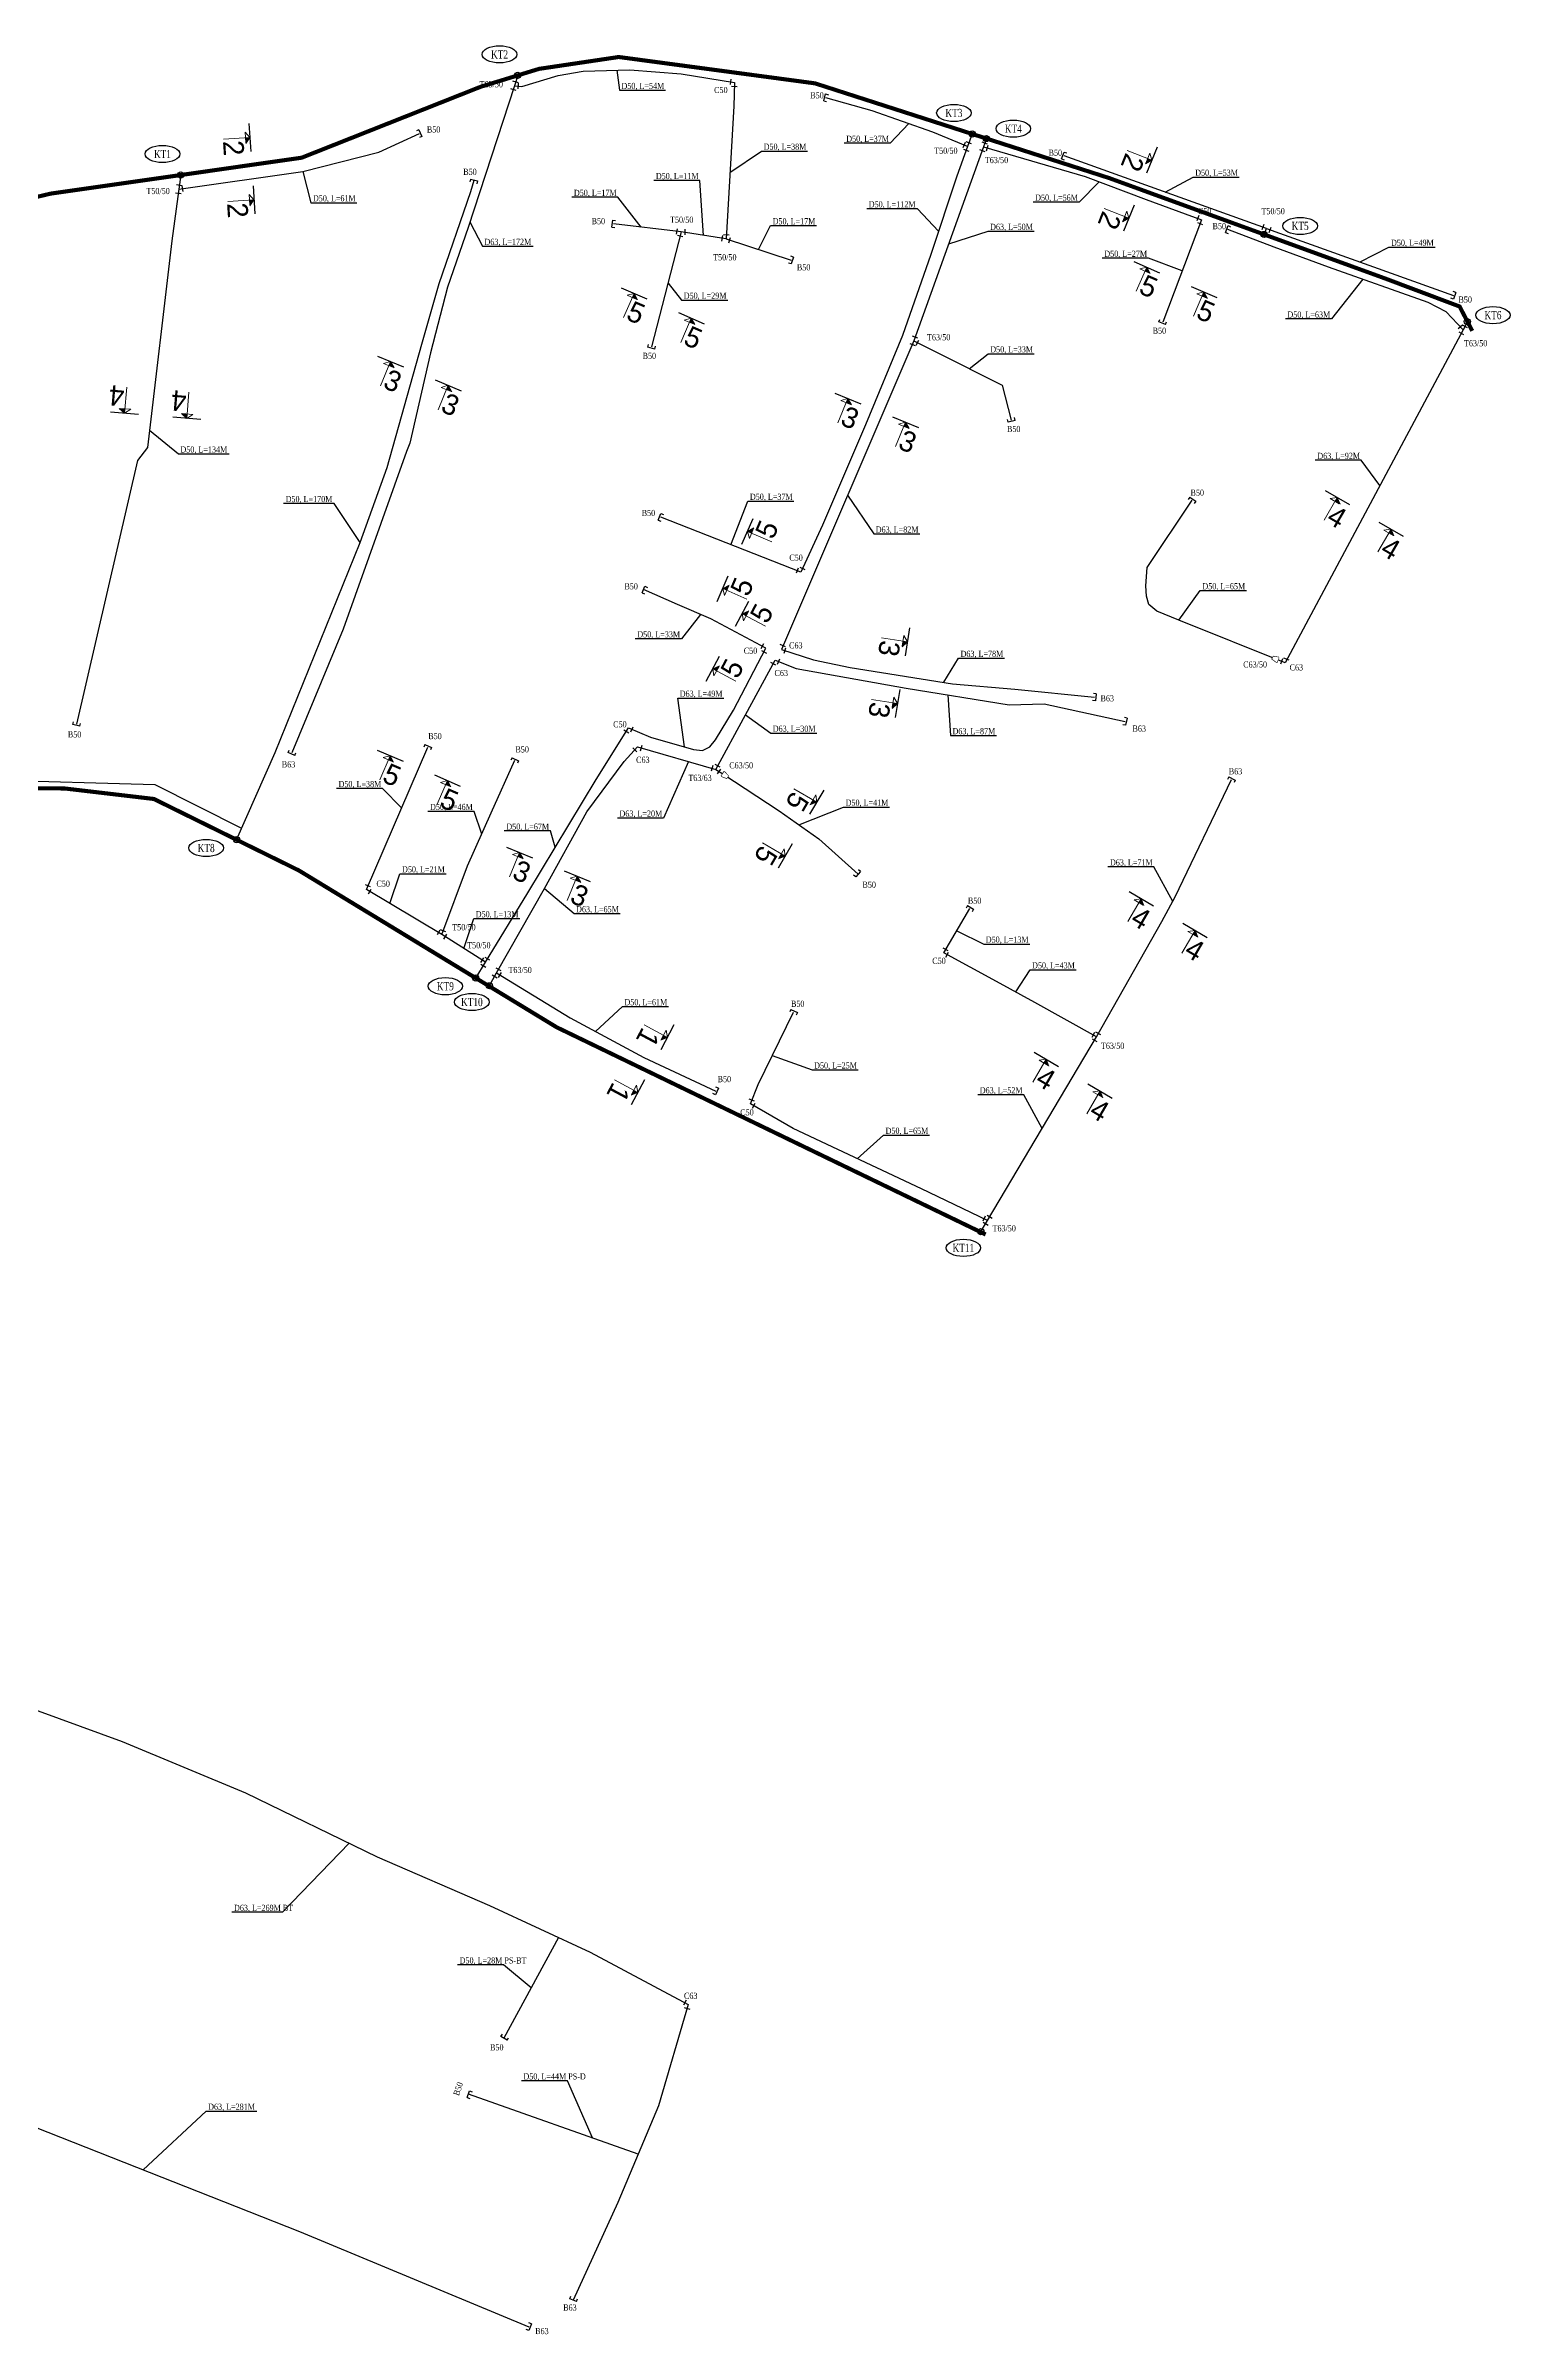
# Model space of a CAD drawing. Extents: x 549410 to 552487, y 2341005 to 2344743.
# Drawn here: x 551109 to 551467, y 2343921 to 2344480 of the extents above; entities that cross this region are included whole.
import ezdxf
from ezdxf.enums import TextEntityAlignment as Align

# ---------------------------------------------------------------- set-up
doc = ezdxf.new("R2010")
doc.units = 0
doc.header["$MEASUREMENT"] = 0
doc.set_wipeout_variables(frame=1)
doc.linetypes.add('DASHED', pattern=[0.75, 0.5, -0.25])
for name, color, linetype in [('110', 5, 'DASHED'), ('50', 2, 'Continuous'), ('63', 1, 'Continuous'), ('90', 5, 'DASHED'), ('ten dai khoi thuy', 210, 'Continuous'), ('Text D-L', 7, 'Continuous'), ('Text phu kien', 2, 'Continuous')]:
    doc.layers.add(name, color=color, linetype=linetype)
doc.layers.add('MC', color=7, linetype='Continuous', lineweight=13)
doc.styles.add('HH', font='VHHELS.TTF')
doc.styles.add('Text', font='vntimeh.shx', dxfattribs={"width": 0.75, "bigfont": 'vn.shx'})
doc.styles.add('TextNode', font='vntimeh1.shx', dxfattribs={"width": 0.7, "bigfont": 'vn.shx'})

# ---------------------------------------------------------------- blocks, each defined once
blk = doc.blocks.new('bit')
at = {"color": 3, "linetype": 'Continuous'}
for points in [[(-0.3, -0.88), (-0.3, 0.88)], [(-0.3, 0.88), (0.39, 0.88)], [(-0.3, -0.88), (0.39, -0.88)]]:
    blk.add_lwpolyline(points, dxfattribs=at)
blk = doc.blocks.new('pt')
at = {"color": 3, "linetype": 'Continuous'}
blk.add_line((0.96, -0.69), (0.96, 0.69), dxfattribs=at)
blk = doc.blocks.new('con')
at = {"color": 3, "linetype": 'Continuous'}
for points in [[(0, 0.67), (0, -0.67)], [(0, 0.67), (1.39, 0.34)], [(1.39, 0.34), (1.39, -0.34)], [(0, -0.67), (1.39, -0.34)]]:
    blk.add_lwpolyline(points, dxfattribs=at)
at = {"linetype": 'Continuous'}
blk.add_wipeout([(0, 0.67), (0, -0.67), (1.39, -0.34), (1.39, 0.34)], dxfattribs=at)
blk = doc.blocks.new('Daudai')
at = {"layer": 'ten dai khoi thuy', "color": 3}
blk.add_circle((0, 0), 0.75, dxfattribs=at)
blk = doc.blocks.new('Mc1-1')
at = {"layer": 'MC'}
for points in [[(-7.04, -0.89), (-8.44, 0.21), (-8.43, -0.89)], [(8.21, -0.89), (6.81, 0.21), (6.81, -0.89)]]:
    blk.add_hatch(color=256, dxfattribs=at).paths.add_polyline_path(points)
at = {"layer": '63'}
for points in [[(-11.87, 0.21), (-5, 0.21)], [(3.37, 0.21), (10.24, 0.21)]]:
    blk.add_lwpolyline(points, dxfattribs=at)
at = {"layer": 'MC'}
for p, q in [((-8.44, 0.21), (-9.83, -0.9)), ((-8.44, 0.21), (-8.42, -6.23)), ((-8.44, 0.21), (-7.04, -0.89)), ((6.81, 0.21), (5.41, -0.9)), ((6.81, 0.21), (6.82, -6.23)), ((6.81, 0.21), (8.21, -0.89)), ((-9.83, -0.9), (-7.23, -0.89)), ((5.41, -0.9), (8.01, -0.89))]:
    blk.add_line(p, q, dxfattribs=at)
at = {"style": 'HH'}
for p in [(-7.97, -6.42), (7.27, -6.42)]:
    blk.add_text('1', height=5, rotation=0.112, dxfattribs=at).set_placement(p)
blk = doc.blocks.new('Mc2-2')
at = {"layer": 'MC'}
for points in [[(-7.04, -0.86), (-8.44, 0.24), (-8.43, -0.86)], [(8.21, -0.86), (6.81, 0.24), (6.81, -0.86)]]:
    blk.add_hatch(color=256, dxfattribs=at).paths.add_polyline_path(points)
at = {"layer": '63'}
for points in [[(-11.87, 0.24), (-5, 0.24)], [(3.37, 0.24), (10.24, 0.24)]]:
    blk.add_lwpolyline(points, dxfattribs=at)
at = {"layer": 'MC'}
for p, q in [((-8.44, 0.24), (-9.83, -0.86)), ((-8.44, 0.24), (-8.42, -6.2)), ((-8.44, 0.24), (-7.04, -0.86)), ((6.81, 0.24), (5.41, -0.86)), ((6.81, 0.24), (6.82, -6.2)), ((6.81, 0.24), (8.21, -0.86)), ((-9.83, -0.86), (-7.23, -0.86)), ((5.41, -0.86), (8.01, -0.86))]:
    blk.add_line(p, q, dxfattribs=at)
at = {"style": 'HH'}
for p in [(-7.97, -6.39), (7.27, -6.39)]:
    blk.add_text('2', height=5, rotation=0.112, dxfattribs=at).set_placement(p)
blk = doc.blocks.new('Mc3-3')
at = {"layer": 'MC'}
for points in [[(-6.69, -0.88), (-8.09, 0.22), (-8.09, -0.88)], [(8.55, -0.88), (7.15, 0.22), (7.15, -0.88)]]:
    blk.add_hatch(color=256, dxfattribs=at).paths.add_polyline_path(points)
at = {"layer": '63'}
for points in [[(-11.53, 0.22), (-4.66, 0.22)], [(3.72, 0.22), (10.59, 0.22)]]:
    blk.add_lwpolyline(points, dxfattribs=at)
at = {"layer": 'MC'}
for p, q in [((-8.09, 0.22), (-9.49, -0.89)), ((-8.09, 0.22), (-8.08, -6.22)), ((-8.09, 0.22), (-6.69, -0.88)), ((7.15, 0.22), (5.76, -0.89)), ((7.15, 0.22), (7.17, -6.22)), ((7.15, 0.22), (8.55, -0.88)), ((-9.49, -0.89), (-6.88, -0.88)), ((5.76, -0.89), (8.36, -0.88))]:
    blk.add_line(p, q, dxfattribs=at)
at = {"style": 'HH'}
for p in [(-7.62, -6.41), (7.62, -6.41)]:
    blk.add_text('3', height=5, rotation=0.112, dxfattribs=at).set_placement(p)
blk = doc.blocks.new('Mc4-4')
at = {"layer": 'MC'}
for points in [[(-6.73, -0.75), (-8.13, 0.34), (-8.12, -0.76)], [(8.52, -0.75), (7.12, 0.34), (7.12, -0.76)]]:
    blk.add_hatch(color=256, dxfattribs=at).paths.add_polyline_path(points)
at = {"layer": '63'}
for points in [[(-11.56, 0.34), (-4.69, 0.34)], [(3.68, 0.34), (10.55, 0.34)]]:
    blk.add_lwpolyline(points, dxfattribs=at)
at = {"layer": 'MC'}
for p, q in [((-8.13, 0.34), (-9.52, -0.76)), ((-8.13, 0.34), (-8.11, -6.1)), ((-8.13, 0.34), (-6.73, -0.75)), ((7.12, 0.34), (5.72, -0.76)), ((7.12, 0.34), (7.13, -6.1)), ((7.12, 0.34), (8.52, -0.75)), ((-9.52, -0.76), (-6.92, -0.75)), ((5.72, -0.76), (8.32, -0.75))]:
    blk.add_line(p, q, dxfattribs=at)
at = {"style": 'HH'}
for p in [(-7.66, -6.28), (7.58, -6.28)]:
    blk.add_text('4', height=5, rotation=0.112, dxfattribs=at).set_placement(p)
blk = doc.blocks.new('Mc5-5')
at = {"layer": 'MC'}
for points in [[(-6.77, -0.84), (-8.17, 0.25), (-8.17, -0.85)], [(8.47, -0.84), (7.07, 0.25), (7.07, -0.85)]]:
    blk.add_hatch(color=256, dxfattribs=at).paths.add_polyline_path(points)
at = {"layer": '63'}
for points in [[(-11.61, 0.25), (-4.74, 0.25)], [(3.64, 0.25), (10.51, 0.25)]]:
    blk.add_lwpolyline(points, dxfattribs=at)
at = {"layer": 'MC'}
for p, q in [((-8.17, 0.25), (-9.57, -0.85)), ((-8.17, 0.25), (-8.16, -6.19)), ((-8.17, 0.25), (-6.77, -0.84)), ((7.07, 0.25), (5.68, -0.85)), ((7.07, 0.25), (7.08, -6.19)), ((7.07, 0.25), (8.47, -0.84)), ((-9.57, -0.85), (-6.96, -0.84)), ((5.68, -0.85), (8.28, -0.84))]:
    blk.add_line(p, q, dxfattribs=at)
at = {"style": 'HH'}
for p in [(-7.71, -6.37), (7.54, -6.37)]:
    blk.add_text('5', height=5, rotation=0.112, dxfattribs=at).set_placement(p)

msp = doc.modelspace()

# ---------------------------------------------------------------- linework, layer by layer
at = {"layer": '110', "ltscale": 10, "const_width": 1}
msp.add_lwpolyline([(551043.68, 2344428.28), (551110.26, 2344444.21), (551171.63, 2344452.99), (551215.34, 2344470.31), (551229.61, 2344474.69), (551249.09, 2344477.59), (551297.05, 2344471.15), (551368.89, 2344448.02), (551436.34, 2344423.48), (551454.5, 2344416.65), (551457.58, 2344410.71)], dxfattribs=at)
at = {"layer": '50', "ltscale": 10}
for points in [[(551223.61, 2344470.58), (551225.38, 2344470.42), (551234.31, 2344473.09), (551240.36, 2344474.1), (551251.77, 2344474.49), (551264.32, 2344473.44), (551277.35, 2344471.38)], [(551277.35, 2344471.38), (551277.21, 2344465.61), (551275.3, 2344433.18)], [(551334.32, 2344455.71), (551325.81, 2344459.25), (551311.01, 2344464.48), (551299.68, 2344467.64)], [(551141.61, 2344445.29), (551171.93, 2344449.63), (551190.52, 2344454.38), (551200.38, 2344458.88)], [(551335.43, 2344458.79), (551334.32, 2344455.71)], [(551334.32, 2344455.71), (551331.71, 2344448.48), (551325.29, 2344429.36), (551318.41, 2344409.54), (551309.37, 2344387.76), (551298.9, 2344363.21), (551293.6, 2344351.78)], [(551338.19, 2344455.64), (551363.01, 2344448.41), (551377.96, 2344442.78), (551391.42, 2344437.86)], [(551407.32, 2344435.74), (551357.86, 2344453.45)], [(551142.08, 2344448.77), (551141.61, 2344445.29)], [(551155.72, 2344286.42), (551165.18, 2344307.75), (551185.89, 2344358.98), (551192.49, 2344377.37), (551200.97, 2344407.49), (551205.24, 2344422.26), (551212.97, 2344444.72), (551213.75, 2344447.54)], [(551141.61, 2344445.29), (551139.92, 2344432.72), (551133.98, 2344382.23), (551131.5, 2344379), (551116.66, 2344314.66)], [(551264.35, 2344434.87), (551264.35, 2344434.87), (551247.84, 2344436.86)], [(551264.35, 2344434.87), (551257.13, 2344406.77)], [(551275.28, 2344433.18), (551264.35, 2344434.87)], [(551391.42, 2344437.86), (551381.96, 2344412.84)], [(551455.33, 2344410.96), (551451.22, 2344415.33), (551446.81, 2344417.66), (551422.51, 2344426.29), (551409.18, 2344431.11), (551397.89, 2344435.47)], [(551406.74, 2344434.25), (551407.32, 2344435.74)], [(551407.32, 2344435.74), (551453.02, 2344419.36)], [(551275.3, 2344433.18), (551291.22, 2344427.99)], [(551321.21, 2344408.26), (551326.7, 2344405.49), (551342.74, 2344397.42), (551344.99, 2344388.91)], [(551411.89, 2344329.63), (551385.88, 2344340.04), (551380.5, 2344342.2), (551378.6, 2344343.85), (551378, 2344345.9), (551377.81, 2344348.42), (551378.14, 2344352.93), (551389.16, 2344369.32)], [(551293.6, 2344351.78), (551259.36, 2344365.18)], [(551285.01, 2344333.17), (551271.58, 2344340.33), (551263.46, 2344343.85), (551255.15, 2344347.53)], [(551251.44, 2344313.74), (551256.86, 2344311.46), (551267.37, 2344308.45), (551269.54, 2344308.23), (551271.38, 2344309.11), (551272.7, 2344310.8), (551277.13, 2344318.09), (551285.01, 2344333.17)], [(551216.52, 2344256.51), (551226.88, 2344273.43), (551243.57, 2344301.13), (551251.44, 2344313.74)], [(551187.45, 2344274.28), (551202.43, 2344309.05)], [(551205.89, 2344263.25), (551212.17, 2344280.08), (551217.94, 2344292.95), (551223.7, 2344305.81)], [(551274.49, 2344302.49), (551288.26, 2344293.47), (551297.97, 2344286.6), (551307.57, 2344277.97)], [(551205.89, 2344263.25), (551187.45, 2344274.28)], [(551328.47, 2344258.78), (551334.88, 2344269.61)], [(551216.52, 2344256.51), (551205.89, 2344263.25)], [(551214.15, 2344252.64), (551216.52, 2344256.51)], [(551365.8, 2344238.28), (551350.73, 2344246.68), (551341.39, 2344251.77), (551328.47, 2344258.78)], [(551219.26, 2344253.88), (551237.21, 2344242.92), (551255.21, 2344233.19), (551272.79, 2344225.03)], [(551281.26, 2344221.94), (551283.14, 2344226.64), (551290.05, 2344240.8), (551291.81, 2344244.32)], [(551339.19, 2344193.45), (551323.01, 2344201.14), (551291.7, 2344215.88), (551281.26, 2344221.94)]]:
    msp.add_lwpolyline(points, dxfattribs=at)
at = {"layer": '50'}
for points in [[(551095.36, 2344301.08), (551135.75, 2344299.94), (551156.96, 2344289.2)], [(551234.34, 2344018.32), (551221.04, 2343993.68)], [(551253.86, 2343965.41), (551212.36, 2343980.03)]]:
    msp.add_lwpolyline(points, dxfattribs=at)
at = {"layer": '63', "color": 6, "ltscale": 10}
for points in [[(551223.61, 2344470.58), (551212.29, 2344435.95), (551207.26, 2344421.36), (551203.12, 2344405.3), (551198.02, 2344383.28), (551197.27, 2344381.2), (551181.81, 2344337.87), (551169.24, 2344307.62)], [(551224.43, 2344473.1), (551223.61, 2344470.58)], [(551338.91, 2344457.67), (551338.19, 2344455.64)], [(551338.19, 2344455.64), (551321.21, 2344408.26)], [(551456.4, 2344412.97), (551455.33, 2344410.96)], [(551321.21, 2344408.26), (551288.81, 2344332.91)], [(551455.33, 2344410.96), (551411.89, 2344329.63)], [(551272.82, 2344303.59), (551287.26, 2344330.29)], [(551287.26, 2344330.29), (551292.42, 2344328.26), (551319.31, 2344323.41), (551344.48, 2344319.35), (551353, 2344319.61), (551372.79, 2344315.29)], [(551288.81, 2344332.91), (551296.64, 2344330.32), (551305.62, 2344328.48), (551330.66, 2344324.51), (551345.83, 2344323.17), (551365.33, 2344321.22)], [(551219.26, 2344253.88), (551230.98, 2344274.53), (551241.26, 2344293.27), (551250.38, 2344305.52), (551253.68, 2344309.09)], [(551253.68, 2344309.09), (551272.82, 2344303.59)], [(551272.82, 2344303.59), (551274.49, 2344302.49)], [(551365.8, 2344238.28), (551381.74, 2344266.43), (551385.04, 2344272.49), (551398.77, 2344301.11)], [(551217.42, 2344250.65), (551219.26, 2344253.88)], [(551339.19, 2344193.45), (551365.8, 2344238.28)], [(551337.49, 2344190.6), (551339.19, 2344193.45)]]:
    msp.add_lwpolyline(points, dxfattribs=at)
at = {"layer": '63', "color": 6}
for points in [[(551090.9, 2344079.63), (551127.79, 2344066.17), (551157.88, 2344053.63), (551190.07, 2344037.99), (551217.49, 2344026.11), (551242.12, 2344014.73), (551266.04, 2344001.9)], [(551266.04, 2344001.9), (551258.82, 2343977.22), (551248.9, 2343953.6)], [(551054.34, 2343993.06), (551106.53, 2343971.95), (551171.09, 2343946.48), (551227.16, 2343923.2)], [(551248.9, 2343953.6), (551237.92, 2343929.74)]]:
    msp.add_lwpolyline(points, dxfattribs=at)
at = {"layer": '90', "ltscale": 10, "const_width": 1}
msp.add_lwpolyline([(550999.31, 2344303.62), (551066.03, 2344299.39), (551113.79, 2344298.93), (551135.53, 2344296.37), (551170.95, 2344278.91), (551233.91, 2344240.62), (551338.72, 2344190)], dxfattribs=at)
at = {"layer": 'ten dai khoi thuy', "color": 3, "linetype": 'ByBlock'}
for centre in [(551219.97, 2344478.23), (551330.97, 2344463.92), (551345.47, 2344460.09), (551137.62, 2344453.9), (551415.55, 2344436.32), (551462.65, 2344414.54), (551148.3, 2344284.4), (551206.73, 2344250.63), (551213.21, 2344246.78), (551333.28, 2344186.73)]:
    msp.add_ellipse(centre, major_axis=(-4.22, 0), ratio=0.497929, dxfattribs=at)
at = {"layer": 'Text D-L', "color": 9}
for points in [[(551248.59, 2344474.38), (551249.26, 2344469.45), (551260.51, 2344469.45)], [(551319.95, 2344461.32), (551315.41, 2344456.53), (551304.16, 2344456.53)], [(551276.26, 2344449.39), (551283.98, 2344454.6), (551295.23, 2344454.6)], [(551171.93, 2344449.63), (551173.89, 2344442.01), (551185.14, 2344442.01)], [(551269.82, 2344434.03), (551268.91, 2344447.43), (551257.66, 2344447.43)], [(551366.43, 2344447.13), (551361.56, 2344442.17), (551350.31, 2344442.17)], [(551382.59, 2344444.6), (551389.4, 2344448.24), (551400.65, 2344448.24)], [(551254.58, 2344436.05), (551248.88, 2344443.33), (551237.63, 2344443.33)], [(551327.19, 2344435.03), (551322.03, 2344440.53), (551309.66, 2344440.53)], [(551212.73, 2344437.3), (551215.79, 2344431.36), (551228.17, 2344431.36)], [(551283.26, 2344430.58), (551286.18, 2344436.4), (551297.43, 2344436.4)], [(551329.7, 2344431.95), (551339.31, 2344435.03), (551350.56, 2344435.03)], [(551430.17, 2344427.55), (551437.24, 2344431.14), (551448.49, 2344431.14)], [(551386.69, 2344425.35), (551378.46, 2344428.45), (551367.21, 2344428.45)], [(551430.88, 2344423.32), (551423.19, 2344413.61), (551411.94, 2344413.61)], [(551261.13, 2344422.34), (551264.46, 2344418.22), (551275.71, 2344418.22)], [(551334.72, 2344401.46), (551339.35, 2344405.11), (551350.6, 2344405.11)], [(551134.48, 2344386.47), (551141.52, 2344380.65), (551153.89, 2344380.65)], [(551435.01, 2344372.92), (551430.49, 2344379.09), (551419.24, 2344379.09)], [(551185.89, 2344358.98), (551179.58, 2344368.54), (551167.21, 2344368.54)], [(551276.48, 2344358.48), (551280.63, 2344369.1), (551291.88, 2344369.1)], [(551305.01, 2344370.58), (551311.37, 2344361.1), (551322.62, 2344361.1)], [(551385.88, 2344340.04), (551391.16, 2344347.25), (551402.41, 2344347.25)], [(551269.1, 2344341.41), (551264.38, 2344335.51), (551253.13, 2344335.51)], [(551328.49, 2344324.86), (551332.08, 2344330.74), (551343.33, 2344330.74)], [(551265.16, 2344309.08), (551263.49, 2344321), (551274.74, 2344321)], [(551280.04, 2344316.94), (551286.22, 2344312.45), (551297.47, 2344312.45)], [(551329.47, 2344321.77), (551330.12, 2344311.85), (551341.37, 2344311.85)], [(551266.17, 2344305.5), (551260.02, 2344291.72), (551248.77, 2344291.72)], [(551196.05, 2344294.24), (551191.39, 2344298.93), (551180.14, 2344298.93)], [(551215.61, 2344287.76), (551213.74, 2344293.35), (551202.49, 2344293.35)], [(551293.11, 2344290.04), (551304.01, 2344294.4), (551315.26, 2344294.4)], [(551233.59, 2344284.56), (551232.38, 2344288.55), (551221.13, 2344288.55)], [(551193.2, 2344270.84), (551195.65, 2344278.11), (551206.9, 2344278.11)], [(551384.42, 2344271.37), (551379.83, 2344279.8), (551368.58, 2344279.8)], [(551230.98, 2344274.53), (551238.17, 2344268.37), (551249.42, 2344268.37)], [(551211.21, 2344259.88), (551213.65, 2344267.15), (551224.9, 2344267.15)], [(551331.67, 2344264.2), (551338.25, 2344260.94), (551349.5, 2344260.94)], [(551346.06, 2344249.23), (551349.56, 2344254.66), (551360.81, 2344254.66)], [(551243.4, 2344239.57), (551249.99, 2344245.66), (551261.24, 2344245.66)], [(551286.59, 2344233.72), (551296.32, 2344230.21), (551307.57, 2344230.21)], [(551352.49, 2344215.87), (551348.04, 2344224.15), (551336.79, 2344224.15)], [(551307.35, 2344208.51), (551313.77, 2344214.25), (551325.02, 2344214.25)], [(551183.2, 2344041.32), (551166.98, 2344024.46), (551154.6, 2344024.46)], [(551227.69, 2344006), (551220.97, 2344011.61), (551209.72, 2344011.61)], [(551242.68, 2343969.35), (551236.56, 2343983.29), (551225.31, 2343983.29)], [(551132.93, 2343961.53), (551148.29, 2343975.88), (551160.67, 2343975.88)]]:
    msp.add_lwpolyline(points, dxfattribs=at)

# ---------------------------------------------------------------- block references
at = {"layer": '50'}
for name, p, rotation in [('pt', (551223.61, 2344470.58), 251.9086283136235), ('pt', (551223.61, 2344470.58), 71.90878035698937), ('pt', (551223.61, 2344470.58), 354.8615139527221), ('pt', (551277.35, 2344471.38), 171.0188324242734), ('pt', (551277.35, 2344471.38), 268.6956574359609), ('bit', (551299.68, 2344467.64), 344.4106545471607), ('bit', (551200.38, 2344458.88), 204.5441510931182), ('pt', (551334.32, 2344455.71), 157.4368269950934), ('pt', (551334.32, 2344455.71), 70.13390906186702), ('pt', (551338.19, 2344455.64), 70.28597950482597), ('pt', (551334.32, 2344455.71), 250.1337570099695), ('pt', (551338.19, 2344455.64), 250.285827481217), ('pt', (551338.19, 2344455.64), 343.7687265556448), ('bit', (551357.86, 2344453.45), 340.3000917845251), ('pt', (551141.61, 2344445.29), 82.310981778534), ('pt', (551141.61, 2344445.29), 8.143573897410791), ('bit', (551213.67, 2344447.25), 254.6824941473695), ('pt', (551141.61, 2344445.29), 262.3108297354472), ('bit', (551247.84, 2344436.86), 353.1110941503127), ('pt', (551262.38, 2344435.11), 351.2370988365701), ('pt', (551275.28, 2344433.18), 86.58511579624154), ('pt', (551391.42, 2344437.86), 159.8850476638594), ('pt', (551391.42, 2344437.86), 249.2993540673643), ('bit', (551397.89, 2344435.47), 338.8802467923163), ('pt', (551407.32, 2344435.74), 160.300243809447), ('pt', (551407.32, 2344435.74), 340.2795183892468), ('pt', (551264.35, 2344434.87), 255.5707923771185), ('pt', (551275.28, 2344433.18), 171.2372508868977), ('pt', (551275.28, 2344433.18), 341.9530524998364), ('bit', (551291.22, 2344427.99), 161.9532045513201), ('bit', (551453.02, 2344419.36), 160.2796704267743), ('bit', (551381.96, 2344412.84), 69.29950611717238), ('pt', (551455.33, 2344410.96), 133.2428596426481), ('pt', (551455.33, 2344410.96), 61.89505821324362), ('bit', (551257.13, 2344406.77), 75.5709444222208), ('pt', (551321.21, 2344408.26), 246.7374134531486), ('pt', (551321.21, 2344408.26), 70.28597950482597), ('pt', (551321.21, 2344408.26), 333.2699759779934), ('pt', (551455.33, 2344410.96), 241.8949061732358), ('bit', (551344.99, 2344388.91), 104.8216558554845), ('bit', (551389.16, 2344369.32), 236.0992769262121), ('bit', (551259.36, 2344365.18), 338.6282237238418), ('pt', (551293.6, 2344351.78), 158.628375775952), ('pt', (551293.6, 2344351.78), 65.10305689828672), ('bit', (551255.42, 2344347.41), 336.0961422008808), ('pt', (551285.01, 2344333.17), 151.9281787282313), ('pt', (551288.81, 2344332.91), 66.73756548470645), ('pt', (551285.01, 2344333.17), 242.4043201031065), ('pt', (551287.26, 2344330.29), 241.5907671842635), ('pt', (551287.26, 2344330.29), 338.5429321761567), ('pt', (551288.81, 2344332.91), 341.7390343903677), ('bit', (551365.33, 2344321.22), 174.3014205648435), ('bit', (551116.66, 2344314.66), 77.0163039084465), ('pt', (551251.44, 2344313.74), 238.0131077816279), ('pt', (551251.44, 2344313.74), 337.1083868651257), ('bit', (551372.79, 2344315.29), 167.6825013968803), ('bit', (551169.24, 2344307.62), 67.42848061946076), ('bit', (551202.43, 2344309.05), 246.6935908770971), ('bit', (551223.7, 2344305.81), 245.870052799745), ('pt', (551253.68, 2344309.09), 227.1433590629846), ('pt', (551253.68, 2344309.09), 343.9751483689524), ('bit', (551398.77, 2344301.11), 244.35532181694), ('bit', (551307.35, 2344278.17), 138.0358284876096), ('pt', (551187.45, 2344274.28), 66.69374292633142), ('pt', (551187.45, 2344274.28), 329.1310226679286), ('bit', (551334.88, 2344269.61), 239.3546393618866), ('pt', (551205.89, 2344263.25), 149.131174720599), ('pt', (551205.89, 2344263.25), 69.5388524866489), ('pt', (551205.89, 2344263.25), 327.6072502871289), ('pt', (551216.52, 2344256.51), 147.6074023346633), ('pt', (551216.52, 2344256.51), 238.5157177629163), ('pt', (551216.52, 2344256.51), 58.51586980898983), ('pt', (551328.47, 2344258.78), 59.35479139496904), ('pt', (551328.47, 2344258.78), 331.5139635007147), ('pt', (551219.26, 2344253.88), 240.4242100594327), ('pt', (551219.26, 2344253.88), 60.42436208105236), ('pt', (551219.26, 2344253.88), 328.5923565791194), ('bit', (551291.81, 2344244.32), 243.4103759418832), ('pt', (551365.8, 2344238.28), 150.8496608964228), ('pt', (551365.8, 2344238.28), 60.46673258618222), ('pt', (551365.8, 2344238.28), 239.3087091473026), ('bit', (551272.79, 2344225.03), 155.1073352339941), ('pt', (551281.26, 2344221.94), 68.12840516467304), ('pt', (551281.26, 2344221.94), 329.8843539331737), ('pt', (551339.19, 2344193.45), 154.5854150674078), ('pt', (551339.19, 2344193.45), 59.30886118425772), ('pt', (551339.19, 2344193.45), 239.3087091609206), ('pt', (551266.04, 2344001.9), 151.7990431122898), ('pt', (551266.04, 2344001.9), 253.7020262051307), ('bit', (551221.2, 2343993.93), 58.53198565424363), ('bit', (551212.64, 2343979.93), 339.3176967956387), ('bit', (551238.04, 2343930.01), 67.20867664248826), ('bit', (551227.16, 2343923.2), 157.452076790498)]:
    msp.add_blockref(name, p, dxfattribs=dict(at, rotation=rotation))
msp.add_blockref('pt', (551264.35, 2344434.87), dxfattribs=at)
at = {"layer": '63'}
for name, p, rotation in [('Mc2-2', (551159.3, 2344449.5), 273.7573425530005), ('Mc2-2', (551375.98, 2344444.64), 248.3383460346404), ('Mc5-5', (551385.46, 2344422.79), 336.5095683505241), ('Mc5-5', (551260.23, 2344416.37), 336.5095683505241), ('Mc3-3', (551200.73, 2344399.92), 337.5983833101872), ('Mc4-4', (551135.51, 2344390.32), 175.2416207638429), ('Mc3-3', (551312.43, 2344390.91), 337.5983833101872), ('Mc4-4', (551431.46, 2344365.59), 329.5194569514351), ('Mc5-5', (551277.97, 2344355.15), 66.50956835052405), ('Mc5-5', (551276.14, 2344335.27), 61.73982755840787), ('Mc3-3', (551318.11, 2344326.8), 260.9089461259066), ('Mc5-5', (551200.65, 2344303.46), 336.5095683505241), ('Mc5-5', (551293.11, 2344288.66), 239.7078306066981), ('Mc3-3', (551232.27, 2344280.04), 337.5983833101872), ('Mc4-4', (551383.57, 2344267.59), 329.5194569514351), ('Mc1-1', (551256.79, 2344230.81), 241.80318819814), ('Mc4-4', (551360.36, 2344228.38), 329.5194569514351)]:
    msp.add_blockref(name, p, dxfattribs=dict(at, rotation=rotation))
at = {"layer": 'ten dai khoi thuy'}
for p in [(551224.43, 2344473.1), (551335.43, 2344458.79), (551338.91, 2344457.67), (551142.08, 2344448.77), (551406.74, 2344434.25), (551456.4, 2344412.97), (551155.72, 2344286.42), (551214.15, 2344252.64), (551217.48, 2344250.75), (551337.55, 2344190.7)]:
    msp.add_blockref('Daudai', p, dxfattribs=at)

# ---------------------------------------------------------------- texts
at = {"layer": 'ten dai khoi thuy', "color": 2, "style": 'TextNode', "width": 0.75}
for s, p in [('kt2', (551219.97, 2344478.23)), ('kt3', (551330.97, 2344463.92)), ('kt4', (551345.47, 2344460.09)), ('kt1', (551137.62, 2344453.9)), ('kt5', (551415.55, 2344436.32)), ('kt6', (551462.65, 2344414.54)), ('kt8', (551148.3, 2344284.4)), ('kt9', (551206.73, 2344250.63)), ('kt10', (551213.21, 2344246.78)), ('kt11', (551333.28, 2344186.73))]:
    msp.add_text(s, height=2, dxfattribs=at).set_placement(p, align=Align.MIDDLE)
at = {"layer": 'Text D-L', "color": 4, "style": 'Text', "width": 0.75}
for s, p in [('D50, L=54m', (551249.76, 2344469.33)), ('D50, L=37m', (551304.66, 2344456.41)), ('D50, L=38m', (551284.48, 2344454.48)), ('D50, L=11m', (551258.16, 2344447.31)), ('D50, L=53m', (551389.9, 2344448.12)), ('D50, L=61m', (551174.39, 2344441.89)), ('D50, L=17m', (551238.13, 2344443.21)), ('D50, L=112m', (551310.16, 2344440.41)), ('D50, L=56m', (551350.81, 2344442.05)), ('D50, L=17m', (551286.68, 2344436.28)), ('D63, L=50m', (551339.81, 2344434.91)), ('D63, L=172m', (551216.29, 2344431.24)), ('D50, L=27m', (551367.71, 2344428.33)), ('D50, L=49m', (551437.74, 2344431.02)), ('D50, L=29m', (551264.96, 2344418.1)), ('D50, L=63m', (551412.44, 2344413.49)), ('D50, L=33m', (551339.85, 2344404.99)), ('D50, L=134m', (551142.02, 2344380.53)), ('D63, L=92m', (551419.74, 2344378.97)), ('D50, L=37m', (551281.13, 2344368.98)), ('D63, L=82m', (551311.87, 2344360.98)), ('D50, L=65m', (551391.66, 2344347.13)), ('D63, L=78m', (551332.58, 2344330.62)), ('D63, L=49m', (551263.99, 2344320.88)), ('D63, L=30m', (551286.72, 2344312.33)), ('D63, L=87m', (551330.62, 2344311.73)), ('D50, L=38m', (551180.64, 2344298.81)), ('D50, L=46m', (551202.99, 2344293.23)), ('D50, L=67m', (551221.63, 2344288.43)), ('D63, L=20m', (551249.27, 2344291.6)), ('D50, L=21m', (551196.15, 2344277.99)), ('D63, L=71m', (551369.08, 2344279.68)), ('D50, L=13m', (551214.15, 2344267.03)), ('D63, L=65m', (551238.67, 2344268.25)), ('D50, L=13m', (551338.75, 2344260.82)), ('D50, L=43m', (551350.06, 2344254.54)), ('D50, L=61m', (551250.49, 2344245.54)), ('D50, L=25m', (551296.82, 2344230.09)), ('D63, L=52m', (551337.29, 2344224.03)), ('D50, L=65m', (551314.27, 2344214.13))]:
    msp.add_text(s, height=1.5, dxfattribs=at).set_placement(p, align=Align.BOTTOM_LEFT)
at = {"layer": 'Text D-L', "color": 40, "true_color": 0xf8d731, "style": 'Text', "width": 0.75}
for s, p in [('D50, L=170m', (551167.71, 2344368.42)), ('D50, L=33m', (551253.63, 2344335.39)), ('D50, L=41m', (551304.51, 2344294.28))]:
    msp.add_text(s, height=1.5, dxfattribs=at).set_placement(p, align=Align.BOTTOM_LEFT)
at = {"layer": 'Text D-L', "color": 1, "style": 'Text', "width": 0.75}
for s, p in [('D63, L=269m bt', (551155.1, 2344024.34)), ('D50, L=28m ps-bt', (551210.22, 2344011.49)), ('D50, L=44m ps-d', (551225.81, 2343983.17)), ('D63, L=281m', (551148.79, 2343975.76))]:
    msp.add_text(s, height=1.5, dxfattribs=at).set_placement(p, align=Align.BOTTOM_LEFT)
at = {"layer": 'Text phu kien', "color": 4, "style": 'Text', "width": 0.75}
for s, p in [('T63/50', (551217.95, 2344470.94)), ('C50', (551274.03, 2344469.53)), ('B50', (551297.52, 2344468.24)), ('B50', (551203.86, 2344459.89)), ('T50/50', (551329, 2344454.7)), ('T63/50', (551341.37, 2344452.42)), ('B50', (551355.74, 2344454.21)), ('T50/50', (551136.56, 2344444.85)), ('B50', (551212.75, 2344449.55)), ('C50', (551392.21, 2344439.96)), ('T50/50', (551408.95, 2344439.94)), ('B50', (551244.11, 2344437.5)), ('T50/50', (551264.47, 2344437.85)), ('B50', (551395.79, 2344436.28)), ('T50/50', (551275.01, 2344428.69)), ('B50', (551294.26, 2344426.23)), ('B50', (551455.86, 2344418.35)), ('T63/50', (551327.24, 2344409.15)), ('B50', (551381.16, 2344410.73)), ('T63/50', (551458.41, 2344407.68)), ('B50', (551256.57, 2344404.6)), ('B50', (551345.57, 2344386.74)), ('B50', (551390.41, 2344371.19)), ('B50', (551256.34, 2344366.23)), ('C50', (551292.41, 2344355.3)), ('B50', (551252.12, 2344348.32)), ('C63', (551292.34, 2344333.89)), ('C50', (551281.27, 2344332.58)), ('C63', (551414.62, 2344328.51)), ('C63', (551288.78, 2344327.14)), ('B63', (551368.42, 2344320.96)), ('B50', (551116.16, 2344312.15)), ('B50', (551204.2, 2344311.73)), ('C50', (551249.37, 2344314.62)), ('B63', (551376.23, 2344313.57)), ('B63', (551168.42, 2344304.83)), ('B50', (551225.5, 2344308.48)), ('C63', (551254.97, 2344305.94)), ('B63', (551399.75, 2344303.13)), ('C50', (551191.54, 2344275.68)), ('B50', (551310.27, 2344275.42)), ('B50', (551336.03, 2344271.54)), ('T50/50', (551211.27, 2344265.05)), ('T50/50', (551214.92, 2344260.66)), ('T63/50', (551225, 2344254.61)), ('C50', (551327.32, 2344256.85)), ('B50', (551292.81, 2344246.34)), ('T63/50', (551369.73, 2344236.09)), ('B50', (551274.89, 2344227.95)), ('C50', (551280.42, 2344219.85)), ('T63/50', (551343.25, 2344191.52)), ('C63', (551266.67, 2344004.06)), ('B50', (551219.3, 2343991.47)), ('B63', (551237.17, 2343927.93)), ('B63', (551230.32, 2343922.17))]:
    msp.add_text(s, height=1.5, dxfattribs=at).set_placement(p, align=Align.MIDDLE_CENTER)
msp.add_text('B50', height=1.5, rotation=71.0015, dxfattribs=at).set_placement((551209.87, 2343981.33), align=Align.MIDDLE_CENTER)

# ---------------------------------------------------------------- next in the draw order: block references
at = {"layer": '50'}
for p, rotation in [((551410.12, 2344330.34), 158.1853520663144), ((551274.49, 2344302.49), 326.7576865383502)]:
    msp.add_blockref('con', p, dxfattribs=dict(at, rotation=rotation))

# ---------------------------------------------------------------- next in the draw order: block references
for p, rotation in [((551411.89, 2344329.63), 159.2993540673644), ((551411.89, 2344329.63), 69.88504766385934), ((551272.82, 2344303.59), 163.9753004115674), ((551272.82, 2344303.59), 61.59091922682869), ((551272.82, 2344303.59), 326.7576865383502)]:
    msp.add_blockref('pt', p, dxfattribs=dict(at, rotation=rotation))

# ---------------------------------------------------------------- next in the draw order: texts
at = {"layer": 'Text phu kien', "color": 4, "style": 'Text', "width": 0.75}
for s, p in [('C63/50', (551404.54, 2344329.23)), ('T63/63', (551268.95, 2344301.53)), ('C63/50', (551279, 2344304.6))]:
    msp.add_text(s, height=1.5, dxfattribs=at).set_placement(p, align=Align.MIDDLE_CENTER)

doc.saveas('drawing.dxf')
